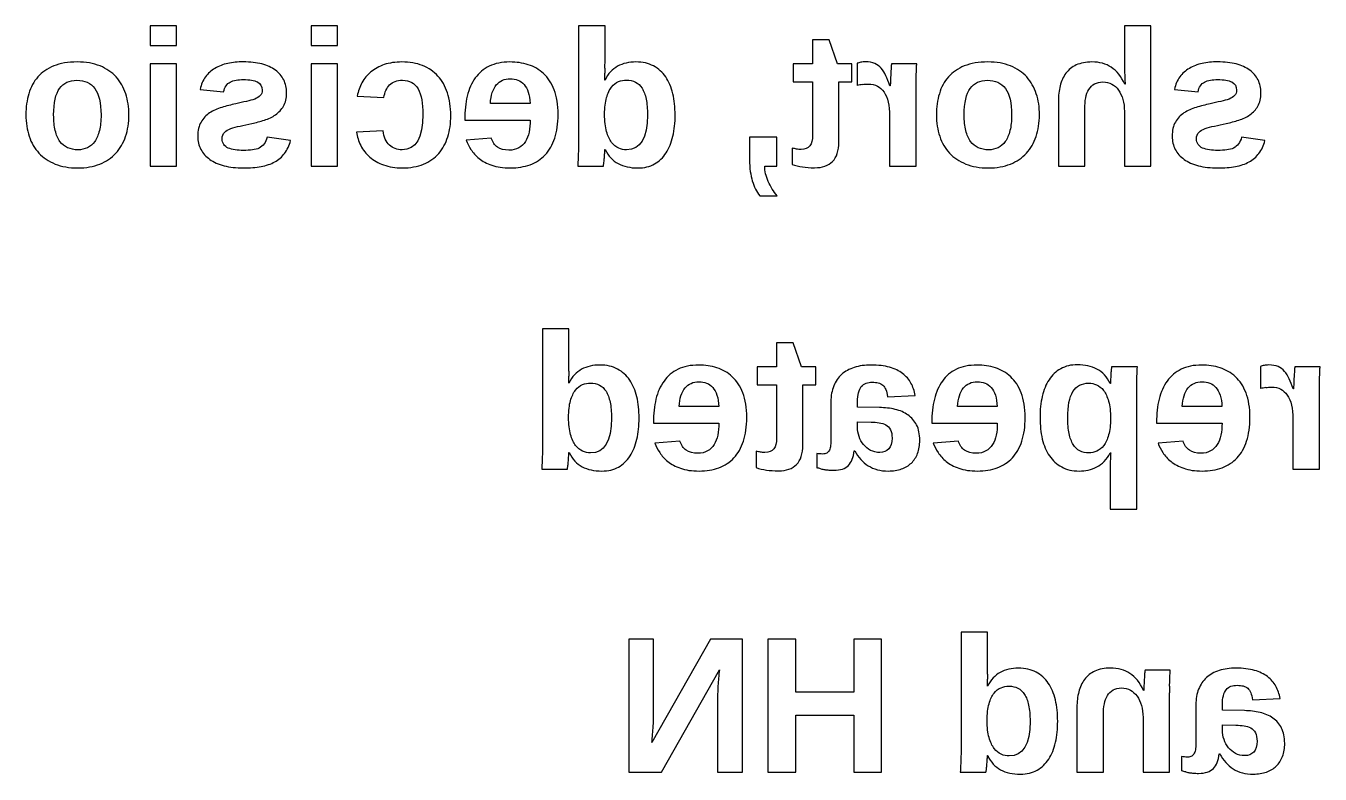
# Model space of a CAD drawing. Header units: millimetres. Extents: x 0 to 290, y 0 to 205.
# Drawn here: x 56.5 to 114.9, y 106.3 to 140 of the extents above; entities that cross this region are included whole.
import ezdxf

# ---------------------------------------------------------------- set-up
doc = ezdxf.new("R2010")
doc.units = ezdxf.units.MM
doc.layers.get('0').update_dxf_attribs({"linetype": 'CONTINUOUS', "true_color": 0x000000})

msp = doc.modelspace()

# ---------------------------------------------------------------- linework, layer by layer
for p, q in [((63.275, 140), (62.079, 140)), ((62.079, 140), (62.079, 139.118)), ((63.275, 139.118), (63.275, 140)), ((70.536, 140), (69.339, 140)), ((69.339, 140), (69.339, 139.118)), ((70.536, 139.118), (70.536, 140)), ((82.601, 140), (81.404, 140)), ((81.404, 140), (81.404, 134.685)), ((82.601, 138.318), (82.601, 140)), ((107.228, 140), (106.032, 140)), ((106.032, 140), (106.032, 138.275)), ((107.228, 133.68), (107.228, 140)), ((62.079, 139.118), (63.275, 139.118)), ((69.339, 139.118), (70.536, 139.118)), ((92.716, 139.369), (91.967, 139.369)), ((91.967, 139.369), (91.967, 138.288)), ((93.091, 138.288), (92.716, 139.369)), ((63.275, 138.288), (62.079, 138.288)), ((62.079, 138.288), (62.079, 133.68)), ((63.275, 133.68), (63.275, 138.288)), ((70.536, 138.288), (69.339, 138.288)), ((69.339, 138.288), (69.339, 133.68)), ((70.536, 133.68), (70.536, 138.288)), ((91.967, 138.288), (91.094, 138.288)), ((91.094, 138.288), (91.094, 137.479)), ((93.734, 138.288), (93.091, 138.288)), ((93.734, 137.479), (93.734, 138.288)), ((93.98, 138.314), (93.98, 137.312)), ((96.666, 138.288), (95.526, 138.288)), ((82.601, 137.56), (82.593, 137.56)), ((91.094, 137.479), (91.967, 137.479)), ((91.967, 137.479), (91.967, 135.085)), ((93.151, 134.761), (93.151, 137.479)), ((93.151, 137.479), (93.734, 137.479)), ((95.471, 137.304), (95.453, 137.304)), ((96.633, 133.68), (96.633, 137.206)), ((106.066, 137.368), (106.049, 137.368)), ((64.338, 137.133), (65.399, 137.023)), ((71.424, 136.836), (72.629, 136.776)), ((108.291, 137.133), (109.352, 137.023)), ((79.219, 136.504), (77.431, 136.504)), ((103.051, 136.602), (103.051, 133.68)), ((104.243, 133.68), (104.243, 136.261)), ((106.032, 136.146), (106.032, 133.68)), ((76.272, 135.788), (76.272, 135.754)), ((76.272, 135.754), (79.227, 135.754)), ((95.436, 135.942), (95.436, 133.68)), ((68.418, 134.83), (67.366, 134.987)), ((72.591, 135.268), (71.39, 135.213)), ((77.469, 134.945), (76.34, 134.847)), ((90.354, 134.979), (89.123, 134.979)), ((89.123, 134.979), (89.123, 133.961)), ((90.354, 133.68), (90.354, 134.979)), ((112.371, 134.83), (111.319, 134.987)), ((82.593, 134.429), (82.609, 134.429)), ((91.042, 134.49), (91.042, 133.749)), ((62.079, 133.68), (63.275, 133.68)), ((69.339, 133.68), (70.536, 133.68)), ((81.37, 133.68), (82.528, 133.68)), ((89.805, 133.68), (90.354, 133.68)), ((95.436, 133.68), (96.633, 133.68)), ((103.051, 133.68), (104.243, 133.68)), ((106.032, 133.68), (107.228, 133.68)), ((89.583, 132.33), (90.371, 132.33)), ((80.976, 126.333), (79.779, 126.333)), ((79.779, 126.333), (79.779, 121.018)), ((80.976, 124.651), (80.976, 126.333)), ((91.091, 125.703), (90.342, 125.703)), ((90.342, 125.703), (90.342, 124.622)), ((91.467, 124.622), (91.091, 125.703)), ((90.342, 124.622), (89.469, 124.622)), ((89.469, 124.622), (89.469, 123.812)), ((92.109, 124.622), (91.467, 124.622)), ((92.109, 123.812), (92.109, 124.622)), ((106.618, 124.622), (105.456, 124.622)), ((112.173, 124.647), (112.173, 123.646)), ((114.859, 124.622), (113.719, 124.622)), ((80.976, 123.893), (80.968, 123.893)), ((89.469, 123.812), (90.342, 123.812)), ((90.342, 123.812), (90.342, 121.419)), ((91.526, 121.095), (91.526, 123.812)), ((91.526, 123.812), (92.109, 123.812)), ((105.405, 123.871), (105.388, 123.871)), ((95.344, 123.28), (96.592, 123.339)), ((106.585, 118.204), (106.585, 123.561)), ((113.664, 123.637), (113.646, 123.637)), ((114.826, 120.013), (114.826, 123.539)), ((87.732, 122.837), (85.944, 122.837)), ((92.793, 123.054), (92.793, 121.376)), ((93.99, 122.808), (93.99, 123.042)), ((94.982, 122.79), (93.99, 122.808)), ((100.29, 122.837), (98.502, 122.837)), ((110.428, 122.837), (108.64, 122.837)), ((84.785, 122.122), (84.785, 122.087)), ((84.785, 122.087), (87.74, 122.087)), ((93.99, 122.147), (94.603, 122.138)), ((93.99, 121.912), (93.99, 122.147)), ((97.343, 122.122), (97.343, 122.087)), ((97.343, 122.087), (100.298, 122.087)), ((107.481, 122.122), (107.481, 122.087)), ((107.481, 122.087), (110.436, 122.087)), ((113.629, 122.275), (113.629, 120.013)), ((85.982, 121.279), (84.853, 121.181)), ((98.54, 121.279), (97.411, 121.181)), ((108.678, 121.279), (107.549, 121.181)), ((80.968, 120.763), (80.984, 120.763)), ((89.417, 120.823), (89.417, 120.082)), ((92.15, 120.721), (92.15, 120.073)), ((93.841, 120.835), (93.866, 120.835)), ((105.388, 120.746), (105.413, 120.746)), ((79.746, 120.013), (80.903, 120.013)), ((105.388, 119.971), (105.388, 118.204)), ((113.629, 120.013), (114.826, 120.013)), ((105.388, 118.204), (106.585, 118.204)), ((84.788, 112.347), (83.672, 112.347)), ((83.672, 112.347), (83.672, 106.347)), ((87.364, 112.347), (84.711, 107.689)), ((84.788, 108.86), (84.788, 112.347)), ((88.799, 112.347), (87.364, 112.347)), ((88.799, 106.347), (88.799, 112.347)), ((91.207, 112.347), (89.951, 112.347)), ((89.951, 112.347), (89.951, 106.347)), ((91.207, 109.959), (91.207, 112.347)), ((95.078, 112.347), (93.822, 112.347)), ((93.822, 112.347), (93.822, 109.959)), ((95.078, 106.347), (95.078, 112.347)), ((99.858, 112.667), (98.661, 112.667)), ((98.661, 112.667), (98.661, 107.351)), ((99.858, 110.985), (99.858, 112.667)), ((85.146, 106.347), (87.76, 110.967)), ((108.102, 110.955), (106.962, 110.955)), ((87.683, 109.886), (87.683, 106.347)), ((93.822, 109.959), (91.207, 109.959)), ((99.858, 110.226), (99.85, 110.226)), ((106.906, 110.039), (106.889, 110.039)), ((108.068, 106.347), (108.068, 109.924)), ((103.891, 109.273), (103.891, 106.347)), ((109.255, 109.387), (109.255, 107.709)), ((110.452, 109.141), (110.452, 109.375)), ((111.806, 109.613), (113.054, 109.672)), ((91.207, 106.347), (91.207, 108.919)), ((91.207, 108.919), (93.822, 108.919)), ((93.822, 108.919), (93.822, 106.347)), ((105.083, 106.347), (105.083, 108.931)), ((106.872, 108.817), (106.872, 106.347)), ((111.444, 109.124), (110.452, 109.141)), ((110.452, 108.481), (111.065, 108.472)), ((110.452, 108.246), (110.452, 108.481)), ((99.85, 107.096), (99.866, 107.096)), ((108.612, 107.054), (108.612, 106.406)), ((110.303, 107.169), (110.328, 107.169)), ((83.672, 106.347), (85.146, 106.347)), ((87.683, 106.347), (88.799, 106.347)), ((89.951, 106.347), (91.207, 106.347)), ((93.822, 106.347), (95.078, 106.347)), ((98.627, 106.347), (99.785, 106.347)), ((103.891, 106.347), (105.083, 106.347)), ((106.872, 106.347), (108.068, 106.347))]:
    msp.add_line(p, q)
for centre, radius, start, end in [((95.086, 137.871), 12.489, 178.96321, 179.98067), ((70.139, 138.322), 12.462, 358.96206, 359.97938), ((113.562, 136.783), 18.101, 176.66383, 177.60149), ((136.176, 135.479), 40.753, 176.29636, 176.68359), ((114.299, 138.276), 8.267, 180.00912, 181.91123), ((94.939, 132.974), 4.443, 99.41928, 102.47318), ((76.75, 134.561), 5.845, 354.49102, 356.71157), ((93.461, 124.204), 12.489, 178.96321, 179.98067), ((68.514, 124.656), 12.462, 358.96206, 359.97938), ((154.369, 121.812), 40.753, 176.29636, 176.68359), ((131.755, 123.116), 18.101, 176.66383, 177.60149), ((113.132, 119.307), 4.443, 99.41928, 102.47318), ((75.126, 120.894), 5.845, 354.49102, 356.71157), ((84.715, 89.1), 31.853, 76.14789, 76.50168), ((92.786, 121.826), 1.854, 256.10812, 261.47061), ((110.162, 108.519), 22.535, 173.76381, 174.72226), ((87.396, 110.989), 12.462, 358.96206, 359.97938), ((112.343, 110.537), 12.489, 178.96321, 179.98067), ((121.534, 109.611), 14.636, 176.35659, 177.42638), ((131.69, 109.92), 23.622, 179.2462, 179.98987), ((94.008, 107.227), 5.845, 354.49102, 356.71157), ((101.177, 75.433), 31.853, 76.14789, 76.50168), ((109.248, 108.16), 1.854, 256.10812, 261.47061)]:
    msp.add_arc(centre, radius, start, end)
for points in [[(58.794, 138.373), (58.38, 138.373), (58.027, 138.313), (57.734, 138.194)], [(59.821, 138.194), (59.528, 138.313), (59.186, 138.373), (58.794, 138.373)], [(66.284, 138.377), (66.035, 138.377), (65.802, 138.354), (65.586, 138.307)], [(67.121, 138.282), (66.879, 138.345), (66.6, 138.377), (66.284, 138.377)], [(73.438, 138.373), (73.14, 138.373), (72.875, 138.333), (72.644, 138.254)], [(74.373, 138.211), (74.099, 138.319), (73.787, 138.373), (73.438, 138.373)], [(78.312, 138.373), (77.949, 138.373), (77.639, 138.31), (77.382, 138.183)], [(79.138, 138.249), (78.878, 138.332), (78.602, 138.373), (78.312, 138.373)], [(83.994, 138.373), (83.843, 138.373), (83.698, 138.357), (83.559, 138.326)], [(84.788, 138.194), (84.565, 138.313), (84.3, 138.373), (83.994, 138.373)], [(94.351, 138.377), (94.279, 138.377), (94.208, 138.371), (94.139, 138.358)], [(94.772, 138.303), (94.658, 138.352), (94.517, 138.377), (94.351, 138.377)], [(99.869, 138.373), (99.455, 138.373), (99.102, 138.313), (98.809, 138.194)], [(100.896, 138.194), (100.603, 138.313), (100.261, 138.373), (99.869, 138.373)], [(104.567, 138.373), (104.289, 138.373), (104.053, 138.328), (103.862, 138.237)], [(105.44, 138.134), (105.196, 138.293), (104.905, 138.373), (104.567, 138.373)], [(110.237, 138.377), (109.988, 138.377), (109.755, 138.354), (109.539, 138.307)], [(111.074, 138.282), (110.832, 138.345), (110.553, 138.377), (110.237, 138.377)], [(57.734, 138.194), (57.442, 138.075), (57.203, 137.91), (57.017, 137.698)], [(60.549, 137.696), (60.356, 137.909), (60.113, 138.075), (59.821, 138.194)], [(65.007, 138.086), (64.836, 137.985), (64.694, 137.856), (64.579, 137.7)], [(65.586, 138.307), (65.37, 138.26), (65.177, 138.187), (65.007, 138.086)], [(67.732, 138.005), (67.567, 138.126), (67.364, 138.218), (67.121, 138.282)], [(68.107, 137.566), (68.022, 137.737), (67.897, 137.884), (67.732, 138.005)], [(72.045, 137.928), (71.878, 137.79), (71.743, 137.627), (71.639, 137.44)], [(72.644, 138.254), (72.412, 138.175), (72.213, 138.066), (72.045, 137.928)], [(75.065, 137.74), (74.878, 137.946), (74.647, 138.103), (74.373, 138.211)], [(77.382, 138.183), (77.125, 138.057), (76.914, 137.88), (76.75, 137.653)], [(79.83, 137.847), (79.63, 138.033), (79.399, 138.167), (79.138, 138.249)], [(80.308, 137.117), (80.19, 137.417), (80.031, 137.661), (79.83, 137.847)], [(82.595, 137.685), (82.596, 137.74), (82.597, 137.804), (82.597, 137.875)], [(82.848, 137.931), (82.751, 137.828), (82.669, 137.705), (82.601, 137.56)], [(83.171, 138.181), (83.052, 138.116), (82.944, 138.033), (82.848, 137.931)], [(83.559, 138.326), (83.42, 138.295), (83.29, 138.246), (83.171, 138.181)], [(85.339, 137.698), (85.195, 137.91), (85.011, 138.075), (84.788, 138.194)], [(94.139, 138.358), (94.069, 138.346), (94.016, 138.331), (93.98, 138.314)], [(95.063, 138.089), (94.983, 138.182), (94.885, 138.253), (94.772, 138.303)], [(95.274, 137.753), (95.214, 137.885), (95.144, 137.997), (95.063, 138.089)], [(95.526, 138.288), (95.52, 138.254), (95.514, 138.195), (95.508, 138.111)], [(96.635, 137.521), (96.636, 137.632), (96.639, 137.738), (96.643, 137.839)], [(96.643, 137.839), (96.648, 137.939), (96.651, 138.03), (96.654, 138.111)], [(96.654, 138.111), (96.657, 138.192), (96.661, 138.251), (96.666, 138.288)], [(98.809, 138.194), (98.517, 138.075), (98.278, 137.91), (98.092, 137.698)], [(101.624, 137.696), (101.431, 137.909), (101.188, 138.075), (100.896, 138.194)], [(103.394, 137.862), (103.273, 137.703), (103.186, 137.516), (103.132, 137.3)], [(103.862, 138.237), (103.671, 138.146), (103.515, 138.021), (103.394, 137.862)], [(106.049, 137.368), (105.887, 137.72), (105.684, 137.975), (105.44, 138.134)], [(106.036, 138.001), (106.039, 137.908), (106.043, 137.821), (106.047, 137.74)], [(108.96, 138.086), (108.789, 137.985), (108.647, 137.856), (108.532, 137.7)], [(109.539, 138.307), (109.323, 138.26), (109.13, 138.187), (108.96, 138.086)], [(111.685, 138.005), (111.52, 138.126), (111.317, 138.218), (111.074, 138.282)], [(112.06, 137.566), (111.975, 137.737), (111.85, 137.884), (111.685, 138.005)], [(57.017, 137.698), (56.831, 137.486), (56.694, 137.235), (56.608, 136.944)], [(57.998, 137.181), (58.177, 137.428), (58.437, 137.551), (58.778, 137.551)], [(58.778, 137.551), (59.129, 137.551), (59.399, 137.426), (59.586, 137.176)], [(60.981, 136.94), (60.886, 137.231), (60.742, 137.483), (60.549, 137.696)], [(64.579, 137.7), (64.464, 137.544), (64.384, 137.355), (64.338, 137.133)], [(65.399, 137.023), (65.419, 137.134), (65.454, 137.226), (65.505, 137.298)], [(65.505, 137.298), (65.556, 137.37), (65.62, 137.428), (65.695, 137.47)], [(65.695, 137.47), (65.77, 137.513), (65.857, 137.542), (65.957, 137.557)], [(65.957, 137.557), (66.056, 137.573), (66.165, 137.581), (66.284, 137.581)], [(66.284, 137.581), (66.568, 137.581), (66.781, 137.545), (66.923, 137.472)], [(66.923, 137.472), (67.065, 137.4), (67.136, 137.278), (67.136, 137.108)], [(68.235, 136.98), (68.235, 137.199), (68.192, 137.394), (68.107, 137.566)], [(71.639, 137.44), (71.535, 137.253), (71.463, 137.051), (71.424, 136.836)], [(72.629, 136.776), (72.663, 137.011), (72.748, 137.2), (72.884, 137.34)], [(72.884, 137.34), (73.02, 137.481), (73.213, 137.551), (73.463, 137.551)], [(73.463, 137.551), (73.784, 137.551), (74.019, 137.419), (74.166, 137.155)], [(75.495, 136.983), (75.396, 137.282), (75.252, 137.535), (75.065, 137.74)], [(76.75, 137.653), (76.585, 137.426), (76.464, 137.154), (76.387, 136.838)], [(77.431, 136.504), (77.453, 136.876), (77.543, 137.155), (77.699, 137.34)], [(77.699, 137.34), (77.855, 137.526), (78.065, 137.619), (78.329, 137.619)], [(78.329, 137.619), (78.451, 137.619), (78.565, 137.598), (78.672, 137.557)], [(78.672, 137.557), (78.779, 137.517), (78.871, 137.451), (78.949, 137.362)], [(78.949, 137.362), (79.027, 137.272), (79.09, 137.156), (79.138, 137.014)], [(82.593, 137.56), (82.593, 137.588), (82.593, 137.63), (82.595, 137.685)], [(82.669, 136.765), (82.726, 136.966), (82.8, 137.125), (82.893, 137.243)], [(82.893, 137.243), (82.985, 137.361), (83.09, 137.443), (83.208, 137.49)], [(83.208, 137.49), (83.326, 137.536), (83.446, 137.56), (83.568, 137.56)], [(83.568, 137.56), (83.721, 137.56), (83.857, 137.53), (83.974, 137.47)], [(83.974, 137.47), (84.092, 137.41), (84.192, 137.317), (84.272, 137.189)], [(85.661, 136.942), (85.591, 137.235), (85.484, 137.486), (85.339, 137.698)], [(94.212, 137.357), (94.29, 137.37), (94.383, 137.377), (94.491, 137.377)], [(94.491, 137.377), (94.789, 137.377), (95.021, 137.256), (95.187, 137.015)], [(95.453, 137.304), (95.393, 137.472), (95.334, 137.621), (95.274, 137.753)], [(95.477, 137.541), (95.473, 137.443), (95.471, 137.364), (95.471, 137.304)], [(96.633, 137.206), (96.633, 137.305), (96.633, 137.41), (96.635, 137.521)], [(98.092, 137.698), (97.906, 137.486), (97.77, 137.235), (97.683, 136.944)], [(99.074, 137.181), (99.252, 137.428), (99.512, 137.551), (99.853, 137.551)], [(99.853, 137.551), (100.204, 137.551), (100.474, 137.426), (100.661, 137.176)], [(102.056, 136.94), (101.961, 137.231), (101.817, 137.483), (101.624, 137.696)], [(103.132, 137.3), (103.078, 137.084), (103.051, 136.851), (103.051, 136.602)], [(104.426, 137.136), (104.492, 137.243), (104.577, 137.326), (104.682, 137.385)], [(104.682, 137.385), (104.787, 137.445), (104.914, 137.475), (105.065, 137.475)], [(105.065, 137.475), (105.21, 137.475), (105.342, 137.443), (105.459, 137.379)], [(105.459, 137.379), (105.577, 137.315), (105.679, 137.224), (105.764, 137.106)], [(106.047, 137.74), (106.051, 137.659), (106.055, 137.586), (106.057, 137.521)], [(106.057, 137.521), (106.06, 137.456), (106.063, 137.405), (106.066, 137.368)], [(108.532, 137.7), (108.417, 137.544), (108.337, 137.355), (108.291, 137.133)], [(109.352, 137.023), (109.372, 137.134), (109.407, 137.226), (109.458, 137.298)], [(109.458, 137.298), (109.509, 137.37), (109.573, 137.428), (109.648, 137.47)], [(109.648, 137.47), (109.723, 137.513), (109.81, 137.542), (109.91, 137.557)], [(109.91, 137.557), (110.009, 137.573), (110.118, 137.581), (110.237, 137.581)], [(110.237, 137.581), (110.521, 137.581), (110.734, 137.545), (110.876, 137.472)], [(110.876, 137.472), (111.018, 137.4), (111.089, 137.278), (111.089, 137.108)], [(112.188, 136.98), (112.188, 137.199), (112.145, 137.394), (112.06, 137.566)], [(56.608, 136.944), (56.521, 136.653), (56.477, 136.335), (56.477, 135.989)], [(57.73, 135.989), (57.73, 136.537), (57.82, 136.934), (57.998, 137.181)], [(59.586, 137.176), (59.773, 136.926), (59.867, 136.53), (59.867, 135.989)], [(61.124, 135.989), (61.124, 136.332), (61.076, 136.649), (60.981, 136.94)], [(66.802, 136.702), (66.695, 136.66), (66.569, 136.625), (66.423, 136.595)], [(67.049, 136.857), (66.991, 136.795), (66.908, 136.743), (66.802, 136.702)], [(67.136, 137.108), (67.136, 137.003), (67.107, 136.919), (67.049, 136.857)], [(68.099, 136.382), (68.19, 136.54), (68.235, 136.739), (68.235, 136.98)], [(74.166, 137.155), (74.314, 136.891), (74.387, 136.508), (74.387, 136.005)], [(75.644, 135.958), (75.644, 136.342), (75.595, 136.683), (75.495, 136.983)], [(76.387, 136.838), (76.31, 136.521), (76.272, 136.171), (76.272, 135.788)], [(79.138, 137.014), (79.187, 136.872), (79.214, 136.702), (79.219, 136.504)], [(80.484, 136.005), (80.484, 136.445), (80.425, 136.816), (80.308, 137.117)], [(82.584, 136.009), (82.584, 136.313), (82.612, 136.565), (82.669, 136.765)], [(84.272, 137.189), (84.353, 137.061), (84.414, 136.898), (84.455, 136.7)], [(84.455, 136.7), (84.497, 136.501), (84.517, 136.261), (84.517, 135.98)], [(85.765, 135.98), (85.765, 136.329), (85.73, 136.65), (85.661, 136.942)], [(95.187, 137.015), (95.353, 136.774), (95.436, 136.416), (95.436, 135.942)], [(97.683, 136.944), (97.596, 136.653), (97.552, 136.335), (97.552, 135.989)], [(98.805, 135.989), (98.805, 136.537), (98.895, 136.934), (99.074, 137.181)], [(100.661, 137.176), (100.849, 136.926), (100.942, 136.53), (100.942, 135.989)], [(102.199, 135.989), (102.199, 136.332), (102.152, 136.649), (102.056, 136.94)], [(104.243, 136.261), (104.243, 136.44), (104.257, 136.604), (104.286, 136.753)], [(104.286, 136.753), (104.314, 136.902), (104.361, 137.029), (104.426, 137.136)], [(105.764, 137.106), (105.849, 136.988), (105.915, 136.847), (105.962, 136.684)], [(105.962, 136.684), (106.008, 136.521), (106.032, 136.342), (106.032, 136.146)], [(110.755, 136.702), (110.648, 136.66), (110.522, 136.625), (110.376, 136.595)], [(111.002, 136.857), (110.944, 136.795), (110.861, 136.743), (110.755, 136.702)], [(111.089, 137.108), (111.089, 137.003), (111.06, 136.919), (111.002, 136.857)], [(112.052, 136.382), (112.143, 136.54), (112.188, 136.739), (112.188, 136.98)], [(64.766, 136.076), (64.606, 135.969), (64.476, 135.832), (64.379, 135.665)], [(65.315, 136.327), (65.11, 136.266), (64.926, 136.182), (64.766, 136.076)], [(65.944, 136.486), (65.731, 136.441), (65.521, 136.387), (65.315, 136.327)], [(66.423, 136.595), (66.276, 136.566), (66.117, 136.529), (65.944, 136.486)], [(67.741, 135.993), (67.888, 136.095), (68.008, 136.225), (68.099, 136.382)], [(108.719, 136.076), (108.559, 135.969), (108.429, 135.832), (108.332, 135.665)], [(109.268, 136.327), (109.063, 136.266), (108.879, 136.182), (108.719, 136.076)], [(109.897, 136.486), (109.684, 136.441), (109.474, 136.387), (109.268, 136.327)], [(110.376, 136.595), (110.229, 136.566), (110.07, 136.529), (109.897, 136.486)], [(111.694, 135.993), (111.841, 136.095), (111.961, 136.225), (112.052, 136.382)], [(56.477, 135.989), (56.477, 135.637), (56.526, 135.314), (56.624, 135.021)], [(57.802, 135.277), (57.754, 135.476), (57.73, 135.713), (57.73, 135.989)], [(59.867, 135.989), (59.867, 135.713), (59.842, 135.476), (59.793, 135.277)], [(60.975, 135.015), (61.074, 135.309), (61.124, 135.634), (61.124, 135.989)], [(64.379, 135.665), (64.281, 135.497), (64.232, 135.284), (64.232, 135.026)], [(65.72, 135.369), (65.841, 135.413), (65.982, 135.451), (66.146, 135.484)], [(66.146, 135.484), (66.309, 135.517), (66.483, 135.554), (66.667, 135.596)], [(66.667, 135.596), (66.861, 135.639), (67.051, 135.691), (67.239, 135.75)], [(67.239, 135.75), (67.426, 135.81), (67.593, 135.891), (67.741, 135.993)], [(74.387, 136.005), (74.387, 134.944), (74.074, 134.413), (73.446, 134.413)], [(75.508, 134.994), (75.599, 135.285), (75.644, 135.607), (75.644, 135.958)], [(79.227, 135.754), (79.227, 135.561), (79.21, 135.381), (79.176, 135.215)], [(80.335, 134.943), (80.435, 135.245), (80.484, 135.599), (80.484, 136.005)], [(82.671, 135.241), (82.613, 135.446), (82.584, 135.703), (82.584, 136.009)], [(84.517, 135.98), (84.517, 134.935), (84.203, 134.413), (83.576, 134.413)], [(85.665, 135.028), (85.732, 135.319), (85.765, 135.636), (85.765, 135.98)], [(97.552, 135.989), (97.552, 135.637), (97.601, 135.314), (97.7, 135.021)], [(98.877, 135.277), (98.829, 135.476), (98.805, 135.713), (98.805, 135.989)], [(100.942, 135.989), (100.942, 135.713), (100.918, 135.476), (100.868, 135.277)], [(102.05, 135.015), (102.15, 135.309), (102.199, 135.634), (102.199, 135.989)], [(108.332, 135.665), (108.234, 135.497), (108.185, 135.284), (108.185, 135.026)], [(109.673, 135.369), (109.794, 135.413), (109.935, 135.451), (110.099, 135.484)], [(110.099, 135.484), (110.262, 135.517), (110.436, 135.554), (110.62, 135.596)], [(110.62, 135.596), (110.814, 135.639), (111.004, 135.691), (111.192, 135.75)], [(111.192, 135.75), (111.379, 135.81), (111.546, 135.891), (111.694, 135.993)], [(56.624, 135.021), (56.723, 134.729), (56.87, 134.477), (57.065, 134.266)], [(58.015, 134.787), (57.921, 134.915), (57.85, 135.078), (57.802, 135.277)], [(59.793, 135.277), (59.744, 135.078), (59.673, 134.915), (59.583, 134.787)], [(60.534, 134.259), (60.728, 134.469), (60.875, 134.721), (60.975, 135.015)], [(64.232, 135.026), (64.232, 134.805), (64.278, 134.606), (64.37, 134.43)], [(65.331, 134.915), (65.331, 135.034), (65.365, 135.128), (65.435, 135.198)], [(65.403, 134.653), (65.355, 134.723), (65.331, 134.81), (65.331, 134.915)], [(65.435, 135.198), (65.504, 135.268), (65.599, 135.325), (65.72, 135.369)], [(67.366, 134.987), (67.332, 134.86), (67.285, 134.756), (67.226, 134.677)], [(71.39, 135.213), (71.418, 135.001), (71.482, 134.797), (71.583, 134.602)], [(72.876, 134.628), (72.723, 134.771), (72.627, 134.985), (72.591, 135.268)], [(75.099, 134.246), (75.281, 134.453), (75.417, 134.703), (75.508, 134.994)], [(77.754, 134.53), (77.621, 134.619), (77.526, 134.758), (77.469, 134.945)], [(79.176, 135.215), (79.142, 135.049), (79.087, 134.905), (79.01, 134.785)], [(79.905, 134.189), (80.092, 134.389), (80.236, 134.641), (80.335, 134.943)], [(82.899, 134.749), (82.805, 134.871), (82.729, 135.035), (82.671, 135.241)], [(85.358, 134.272), (85.496, 134.485), (85.598, 134.737), (85.665, 135.028)], [(91.967, 135.085), (91.967, 134.861), (91.925, 134.696), (91.84, 134.589)], [(97.7, 135.021), (97.798, 134.729), (97.945, 134.477), (98.141, 134.266)], [(99.09, 134.787), (98.996, 134.915), (98.925, 135.078), (98.877, 135.277)], [(100.868, 135.277), (100.819, 135.078), (100.749, 134.915), (100.658, 134.787)], [(101.609, 134.259), (101.804, 134.469), (101.951, 134.721), (102.05, 135.015)], [(108.185, 135.026), (108.185, 134.805), (108.231, 134.606), (108.323, 134.43)], [(109.284, 134.915), (109.284, 135.034), (109.318, 135.128), (109.388, 135.198)], [(109.356, 134.653), (109.308, 134.723), (109.284, 134.81), (109.284, 134.915)], [(109.388, 135.198), (109.457, 135.268), (109.552, 135.325), (109.673, 135.369)], [(111.319, 134.987), (111.285, 134.86), (111.238, 134.756), (111.179, 134.677)], [(58.362, 134.504), (58.224, 134.565), (58.108, 134.66), (58.015, 134.787)], [(58.833, 134.413), (58.656, 134.413), (58.499, 134.443), (58.362, 134.504)], [(59.254, 134.504), (59.127, 134.443), (58.986, 134.413), (58.833, 134.413)], [(59.583, 134.787), (59.492, 134.66), (59.382, 134.565), (59.254, 134.504)], [(64.37, 134.43), (64.463, 134.254), (64.597, 134.104), (64.773, 133.981)], [(65.606, 134.492), (65.519, 134.53), (65.452, 134.584), (65.403, 134.653)], [(65.912, 134.411), (65.794, 134.427), (65.692, 134.453), (65.606, 134.492)], [(66.293, 134.387), (66.157, 134.387), (66.03, 134.395), (65.912, 134.411)], [(66.695, 134.408), (66.577, 134.394), (66.443, 134.387), (66.293, 134.387)], [(67.004, 134.493), (66.916, 134.451), (66.813, 134.422), (66.695, 134.408)], [(67.226, 134.677), (67.166, 134.597), (67.092, 134.536), (67.004, 134.493)], [(68.149, 134.251), (68.268, 134.407), (68.358, 134.6), (68.418, 134.83)], [(71.583, 134.602), (71.684, 134.408), (71.82, 134.236), (71.992, 134.087)], [(73.446, 134.413), (73.219, 134.413), (73.029, 134.485), (72.876, 134.628)], [(76.34, 134.847), (76.391, 134.716), (76.463, 134.577), (76.555, 134.43)], [(76.555, 134.43), (76.648, 134.282), (76.771, 134.147), (76.924, 134.023)], [(78.27, 134.396), (78.059, 134.396), (77.887, 134.44), (77.754, 134.53)], [(78.712, 134.5), (78.59, 134.43), (78.443, 134.396), (78.27, 134.396)], [(79.01, 134.785), (78.934, 134.664), (78.834, 134.569), (78.712, 134.5)], [(81.404, 134.685), (81.404, 134.461), (81.4, 134.261), (81.391, 134.087)], [(82.586, 134.225), (82.591, 134.302), (82.593, 134.37), (82.593, 134.429)], [(82.609, 134.429), (82.748, 134.131), (82.942, 133.918), (83.191, 133.789)], [(83.218, 134.49), (83.099, 134.541), (82.993, 134.627), (82.899, 134.749)], [(83.576, 134.413), (83.457, 134.413), (83.337, 134.438), (83.218, 134.49)], [(91.243, 134.447), (91.184, 134.458), (91.117, 134.472), (91.042, 134.49)], [(91.443, 134.429), (91.369, 134.429), (91.303, 134.435), (91.243, 134.447)], [(91.84, 134.589), (91.754, 134.483), (91.622, 134.429), (91.443, 134.429)], [(92.866, 133.891), (93.056, 134.083), (93.151, 134.373), (93.151, 134.761)], [(99.437, 134.504), (99.299, 134.565), (99.184, 134.66), (99.09, 134.787)], [(99.908, 134.413), (99.732, 134.413), (99.575, 134.443), (99.437, 134.504)], [(100.33, 134.504), (100.202, 134.443), (100.061, 134.413), (99.908, 134.413)], [(100.658, 134.787), (100.567, 134.66), (100.457, 134.565), (100.33, 134.504)], [(108.323, 134.43), (108.416, 134.254), (108.55, 134.104), (108.726, 133.981)], [(109.559, 134.492), (109.472, 134.53), (109.405, 134.584), (109.356, 134.653)], [(109.865, 134.411), (109.747, 134.427), (109.645, 134.453), (109.559, 134.492)], [(110.246, 134.387), (110.11, 134.387), (109.983, 134.395), (109.865, 134.411)], [(110.648, 134.408), (110.53, 134.394), (110.396, 134.387), (110.246, 134.387)], [(110.957, 134.493), (110.869, 134.451), (110.766, 134.422), (110.648, 134.408)], [(111.179, 134.677), (111.119, 134.597), (111.045, 134.536), (110.957, 134.493)], [(112.102, 134.251), (112.221, 134.407), (112.311, 134.6), (112.371, 134.83)], [(57.065, 134.266), (57.261, 134.055), (57.505, 133.89), (57.798, 133.772)], [(57.798, 133.772), (58.09, 133.654), (58.431, 133.595), (58.82, 133.595)], [(58.82, 133.595), (59.194, 133.595), (59.525, 133.653), (59.812, 133.77)], [(59.812, 133.77), (60.099, 133.886), (60.339, 134.049), (60.534, 134.259)], [(64.773, 133.981), (64.948, 133.857), (65.164, 133.762), (65.42, 133.695)], [(65.42, 133.695), (65.675, 133.629), (65.966, 133.595), (66.293, 133.595)], [(67.085, 133.659), (67.321, 133.702), (67.528, 133.772), (67.705, 133.87)], [(67.705, 133.87), (67.882, 133.967), (68.03, 134.095), (68.149, 134.251)], [(71.992, 134.087), (72.164, 133.938), (72.372, 133.818), (72.616, 133.729)], [(72.616, 133.729), (72.86, 133.64), (73.14, 133.595), (73.455, 133.595)], [(73.455, 133.595), (73.821, 133.595), (74.141, 133.652), (74.415, 133.765)], [(74.415, 133.765), (74.69, 133.879), (74.918, 134.039), (75.099, 134.246)], [(76.924, 134.023), (77.077, 133.899), (77.268, 133.797), (77.497, 133.716)], [(77.497, 133.716), (77.725, 133.636), (78.003, 133.595), (78.329, 133.595)], [(78.329, 133.595), (78.662, 133.595), (78.96, 133.644), (79.226, 133.742)], [(79.226, 133.742), (79.491, 133.84), (79.718, 133.989), (79.905, 134.189)], [(81.391, 134.087), (81.383, 133.912), (81.376, 133.777), (81.37, 133.68)], [(82.528, 133.68), (82.534, 133.703), (82.54, 133.743), (82.547, 133.801)], [(82.547, 133.801), (82.554, 133.859), (82.562, 133.926), (82.569, 133.999)], [(83.191, 133.789), (83.439, 133.66), (83.737, 133.595), (84.083, 133.595)], [(84.083, 133.595), (84.372, 133.595), (84.623, 133.655), (84.834, 133.774)], [(84.834, 133.774), (85.046, 133.893), (85.221, 134.059), (85.358, 134.272)], [(89.123, 133.961), (89.123, 133.771), (89.134, 133.598), (89.155, 133.441)], [(91.042, 133.749), (91.19, 133.7), (91.346, 133.664), (91.511, 133.64)], [(92.052, 133.603), (92.404, 133.603), (92.676, 133.699), (92.866, 133.891)], [(98.141, 134.266), (98.336, 134.055), (98.58, 133.89), (98.873, 133.772)], [(98.873, 133.772), (99.165, 133.654), (99.506, 133.595), (99.895, 133.595)], [(99.895, 133.595), (100.269, 133.595), (100.6, 133.653), (100.887, 133.77)], [(100.887, 133.77), (101.174, 133.886), (101.415, 134.049), (101.609, 134.259)], [(108.726, 133.981), (108.901, 133.857), (109.117, 133.762), (109.373, 133.695)], [(109.373, 133.695), (109.628, 133.629), (109.919, 133.595), (110.246, 133.595)], [(111.038, 133.659), (111.274, 133.702), (111.48, 133.772), (111.658, 133.87)], [(111.658, 133.87), (111.835, 133.967), (111.983, 134.095), (112.102, 134.251)], [(66.293, 133.595), (66.586, 133.595), (66.85, 133.617), (67.085, 133.659)], [(89.155, 133.441), (89.176, 133.285), (89.206, 133.141), (89.246, 133.009)], [(89.847, 133.335), (89.819, 133.451), (89.805, 133.566), (89.805, 133.68)], [(89.966, 132.986), (89.915, 133.103), (89.875, 133.219), (89.847, 133.335)], [(91.511, 133.64), (91.676, 133.616), (91.856, 133.603), (92.052, 133.603)], [(110.246, 133.595), (110.539, 133.595), (110.803, 133.617), (111.038, 133.659)], [(89.246, 133.009), (89.286, 132.877), (89.335, 132.756), (89.391, 132.645)], [(89.391, 132.645), (89.448, 132.535), (89.512, 132.43), (89.583, 132.33)], [(90.145, 132.645), (90.077, 132.756), (90.017, 132.87), (89.966, 132.986)], [(90.371, 132.33), (90.289, 132.43), (90.213, 132.535), (90.145, 132.645)], [(81.546, 124.515), (81.427, 124.45), (81.319, 124.366), (81.223, 124.264)], [(81.934, 124.659), (81.795, 124.628), (81.665, 124.58), (81.546, 124.515)], [(82.369, 124.706), (82.218, 124.706), (82.073, 124.691), (81.934, 124.659)], [(83.163, 124.528), (82.94, 124.647), (82.676, 124.706), (82.369, 124.706)], [(83.714, 124.031), (83.57, 124.243), (83.386, 124.408), (83.163, 124.528)], [(85.895, 124.517), (85.638, 124.39), (85.427, 124.214), (85.263, 123.986)], [(86.825, 124.706), (86.462, 124.706), (86.152, 124.643), (85.895, 124.517)], [(87.652, 124.583), (87.391, 124.665), (87.115, 124.706), (86.825, 124.706)], [(88.343, 124.18), (88.143, 124.366), (87.912, 124.5), (87.652, 124.583)], [(93.845, 124.6), (93.621, 124.529), (93.43, 124.423), (93.274, 124.283)], [(94.611, 124.706), (94.324, 124.706), (94.069, 124.671), (93.845, 124.6)], [(95.435, 124.606), (95.201, 124.673), (94.927, 124.706), (94.611, 124.706)], [(96.027, 124.323), (95.867, 124.445), (95.669, 124.539), (95.435, 124.606)], [(98.453, 124.517), (98.196, 124.39), (97.985, 124.214), (97.821, 123.986)], [(99.383, 124.706), (99.02, 124.706), (98.71, 124.643), (98.453, 124.517)], [(100.21, 124.583), (99.949, 124.665), (99.673, 124.706), (99.383, 124.706)], [(100.901, 124.18), (100.701, 124.366), (100.47, 124.5), (100.21, 124.583)], [(103.156, 124.54), (102.943, 124.421), (102.768, 124.256), (102.631, 124.046)], [(103.914, 124.72), (103.622, 124.72), (103.369, 124.66), (103.156, 124.54)], [(104.792, 124.523), (104.539, 124.654), (104.247, 124.72), (103.914, 124.72)], [(105.388, 123.871), (105.243, 124.175), (105.045, 124.393), (104.792, 124.523)], [(105.437, 124.507), (105.43, 124.45), (105.424, 124.384), (105.42, 124.31)], [(105.456, 124.622), (105.451, 124.602), (105.445, 124.563), (105.437, 124.507)], [(106.595, 124.191), (106.602, 124.376), (106.61, 124.519), (106.618, 124.622)], [(108.591, 124.517), (108.334, 124.39), (108.123, 124.214), (107.959, 123.986)], [(109.521, 124.706), (109.158, 124.706), (108.848, 124.643), (108.591, 124.517)], [(110.347, 124.583), (110.087, 124.665), (109.811, 124.706), (109.521, 124.706)], [(111.039, 124.18), (110.839, 124.366), (110.608, 124.5), (110.347, 124.583)], [(112.332, 124.692), (112.263, 124.679), (112.21, 124.664), (112.173, 124.647)], [(112.544, 124.71), (112.472, 124.71), (112.402, 124.704), (112.332, 124.692)], [(112.965, 124.636), (112.851, 124.686), (112.711, 124.71), (112.544, 124.71)], [(113.257, 124.423), (113.176, 124.515), (113.079, 124.586), (112.965, 124.636)], [(113.467, 124.087), (113.407, 124.218), (113.337, 124.33), (113.257, 124.423)], [(113.719, 124.622), (113.713, 124.587), (113.707, 124.529), (113.702, 124.445)], [(114.836, 124.172), (114.841, 124.273), (114.844, 124.364), (114.847, 124.445)], [(114.847, 124.445), (114.85, 124.526), (114.854, 124.585), (114.859, 124.622)], [(80.968, 123.893), (80.968, 123.922), (80.968, 123.963), (80.97, 124.019)], [(80.97, 124.019), (80.971, 124.074), (80.972, 124.137), (80.972, 124.208)], [(81.223, 124.264), (81.126, 124.162), (81.044, 124.038), (80.976, 123.893)], [(81.268, 123.576), (81.36, 123.694), (81.465, 123.776), (81.583, 123.823)], [(81.583, 123.823), (81.701, 123.87), (81.821, 123.893), (81.943, 123.893)], [(81.943, 123.893), (82.096, 123.893), (82.232, 123.863), (82.35, 123.803)], [(82.35, 123.803), (82.467, 123.744), (82.567, 123.65), (82.647, 123.522)], [(84.036, 123.276), (83.966, 123.568), (83.859, 123.82), (83.714, 124.031)], [(85.263, 123.986), (85.098, 123.759), (84.977, 123.487), (84.9, 123.171)], [(86.212, 123.674), (86.368, 123.859), (86.578, 123.952), (86.842, 123.952)], [(86.842, 123.952), (86.964, 123.952), (87.078, 123.932), (87.185, 123.891)], [(87.185, 123.891), (87.292, 123.85), (87.384, 123.785), (87.462, 123.695)], [(88.821, 123.45), (88.703, 123.751), (88.544, 123.994), (88.343, 124.18)], [(93.274, 124.283), (93.118, 124.142), (92.999, 123.97), (92.917, 123.765)], [(94.164, 123.736), (94.221, 123.806), (94.291, 123.857), (94.375, 123.887)], [(94.375, 123.887), (94.459, 123.917), (94.555, 123.932), (94.662, 123.932)], [(94.662, 123.932), (94.762, 123.932), (94.85, 123.922), (94.928, 123.902)], [(94.928, 123.902), (95.006, 123.881), (95.074, 123.847), (95.131, 123.797)], [(95.131, 123.797), (95.188, 123.747), (95.234, 123.68), (95.269, 123.597)], [(96.404, 123.891), (96.313, 124.057), (96.188, 124.201), (96.027, 124.323)], [(96.592, 123.339), (96.558, 123.541), (96.495, 123.725), (96.404, 123.891)], [(97.821, 123.986), (97.656, 123.759), (97.535, 123.487), (97.458, 123.171)], [(98.77, 123.674), (98.926, 123.859), (99.136, 123.952), (99.4, 123.952)], [(99.4, 123.952), (99.522, 123.952), (99.636, 123.932), (99.743, 123.891)], [(99.743, 123.891), (99.85, 123.85), (99.942, 123.785), (100.02, 123.695)], [(101.379, 123.45), (101.261, 123.751), (101.102, 123.994), (100.901, 124.18)], [(102.631, 124.046), (102.493, 123.836), (102.391, 123.586), (102.324, 123.295)], [(103.71, 123.508), (103.869, 123.762), (104.106, 123.889), (104.421, 123.889)], [(104.421, 123.889), (104.54, 123.889), (104.659, 123.864), (104.777, 123.814)], [(104.777, 123.814), (104.895, 123.764), (105, 123.679), (105.092, 123.559)], [(105.409, 124.08), (105.407, 124.001), (105.405, 123.931), (105.405, 123.871)], [(105.42, 124.31), (105.416, 124.236), (105.412, 124.16), (105.409, 124.08)], [(106.585, 123.561), (106.585, 123.796), (106.588, 124.007), (106.595, 124.191)], [(107.959, 123.986), (107.794, 123.759), (107.673, 123.487), (107.596, 123.171)], [(108.908, 123.674), (109.064, 123.859), (109.274, 123.952), (109.538, 123.952)], [(109.538, 123.952), (109.66, 123.952), (109.774, 123.932), (109.881, 123.891)], [(109.881, 123.891), (109.988, 123.85), (110.08, 123.785), (110.158, 123.695)], [(111.517, 123.45), (111.399, 123.751), (111.24, 123.994), (111.039, 124.18)], [(113.646, 123.637), (113.586, 123.805), (113.527, 123.955), (113.467, 124.087)], [(113.67, 123.874), (113.666, 123.776), (113.664, 123.697), (113.664, 123.637)], [(114.826, 123.539), (114.826, 123.639), (114.826, 123.744), (114.828, 123.855)], [(114.828, 123.855), (114.829, 123.965), (114.832, 124.071), (114.836, 124.172)], [(81.044, 123.099), (81.101, 123.299), (81.175, 123.458), (81.268, 123.576)], [(82.647, 123.522), (82.728, 123.395), (82.789, 123.232), (82.83, 123.033)], [(84.14, 122.313), (84.14, 122.662), (84.105, 122.983), (84.036, 123.276)], [(85.944, 122.837), (85.966, 123.209), (86.056, 123.488), (86.212, 123.674)], [(87.462, 123.695), (87.54, 123.606), (87.603, 123.49), (87.652, 123.348)], [(87.652, 123.348), (87.7, 123.206), (87.727, 123.035), (87.732, 122.837)], [(88.997, 122.338), (88.997, 122.779), (88.939, 123.149), (88.821, 123.45)], [(92.917, 123.765), (92.834, 123.561), (92.793, 123.324), (92.793, 123.054)], [(93.99, 123.042), (93.99, 123.209), (94.005, 123.349), (94.034, 123.461)], [(94.034, 123.461), (94.064, 123.573), (94.107, 123.665), (94.164, 123.736)], [(95.269, 123.597), (95.305, 123.514), (95.33, 123.408), (95.344, 123.28)], [(98.502, 122.837), (98.524, 123.209), (98.614, 123.488), (98.77, 123.674)], [(100.02, 123.695), (100.098, 123.606), (100.161, 123.49), (100.21, 123.348)], [(100.21, 123.348), (100.258, 123.206), (100.285, 123.035), (100.29, 122.837)], [(101.555, 122.338), (101.555, 122.779), (101.497, 123.149), (101.379, 123.45)], [(102.324, 123.295), (102.257, 123.004), (102.224, 122.685), (102.224, 122.338)], [(103.472, 122.338), (103.472, 122.864), (103.551, 123.253), (103.71, 123.508)], [(105.092, 123.559), (105.184, 123.438), (105.26, 123.276), (105.318, 123.073)], [(108.64, 122.837), (108.662, 123.209), (108.752, 123.488), (108.908, 123.674)], [(110.158, 123.695), (110.236, 123.606), (110.299, 123.49), (110.347, 123.348)], [(110.347, 123.348), (110.396, 123.206), (110.423, 123.035), (110.428, 122.837)], [(111.693, 122.338), (111.693, 122.779), (111.634, 123.149), (111.517, 123.45)], [(112.405, 123.691), (112.483, 123.703), (112.576, 123.71), (112.684, 123.71)], [(112.684, 123.71), (112.982, 123.71), (113.214, 123.589), (113.38, 123.348)], [(113.38, 123.348), (113.546, 123.107), (113.629, 122.749), (113.629, 122.275)], [(80.959, 122.343), (80.959, 122.646), (80.987, 122.899), (81.044, 123.099)], [(82.83, 123.033), (82.872, 122.834), (82.892, 122.594), (82.892, 122.313)], [(84.9, 123.171), (84.823, 122.854), (84.785, 122.505), (84.785, 122.122)], [(95.688, 122.707), (95.467, 122.76), (95.231, 122.787), (94.982, 122.79)], [(96.268, 122.456), (96.103, 122.571), (95.91, 122.655), (95.688, 122.707)], [(97.458, 123.171), (97.381, 122.854), (97.343, 122.505), (97.343, 122.122)], [(105.318, 123.073), (105.376, 122.87), (105.405, 122.614), (105.405, 122.305)], [(107.596, 123.171), (107.519, 122.854), (107.481, 122.505), (107.481, 122.122)], [(81.046, 121.574), (80.988, 121.78), (80.959, 122.036), (80.959, 122.343)], [(82.892, 122.313), (82.892, 121.268), (82.578, 120.746), (81.951, 120.746)], [(84.04, 121.361), (84.107, 121.652), (84.14, 121.97), (84.14, 122.313)], [(87.74, 122.087), (87.74, 121.894), (87.723, 121.715), (87.689, 121.548)], [(88.848, 121.276), (88.948, 121.578), (88.997, 121.932), (88.997, 122.338)], [(94.603, 122.138), (94.73, 122.133), (94.852, 122.122), (94.967, 122.106)], [(94.967, 122.106), (95.082, 122.091), (95.183, 122.058), (95.269, 122.008)], [(96.658, 122.004), (96.563, 122.19), (96.433, 122.341), (96.268, 122.456)], [(100.298, 122.087), (100.298, 121.894), (100.281, 121.715), (100.247, 121.548)], [(101.406, 121.276), (101.506, 121.578), (101.555, 121.932), (101.555, 122.338)], [(102.224, 122.338), (102.224, 121.99), (102.259, 121.668), (102.328, 121.372)], [(103.536, 121.619), (103.493, 121.821), (103.472, 122.061), (103.472, 122.338)], [(105.405, 122.305), (105.405, 122.004), (105.377, 121.753), (105.32, 121.553)], [(110.436, 122.087), (110.436, 121.894), (110.419, 121.715), (110.385, 121.548)], [(111.544, 121.276), (111.644, 121.578), (111.693, 121.932), (111.693, 122.338)], [(81.274, 121.082), (81.18, 121.204), (81.104, 121.368), (81.046, 121.574)], [(87.689, 121.548), (87.655, 121.382), (87.6, 121.239), (87.523, 121.118)], [(94.062, 121.487), (94.014, 121.626), (93.99, 121.768), (93.99, 121.912)], [(94.264, 121.119), (94.177, 121.225), (94.11, 121.348), (94.062, 121.487)], [(95.269, 122.008), (95.356, 121.959), (95.425, 121.887), (95.476, 121.793)], [(95.476, 121.793), (95.527, 121.7), (95.552, 121.572), (95.552, 121.411)], [(96.8, 121.317), (96.8, 121.589), (96.753, 121.818), (96.658, 122.004)], [(100.247, 121.548), (100.213, 121.382), (100.158, 121.239), (100.081, 121.118)], [(103.721, 121.123), (103.64, 121.252), (103.578, 121.417), (103.536, 121.619)], [(105.32, 121.553), (105.263, 121.353), (105.188, 121.194), (105.096, 121.074)], [(110.385, 121.548), (110.351, 121.382), (110.296, 121.239), (110.219, 121.118)], [(79.779, 121.018), (79.779, 120.794), (79.775, 120.595), (79.766, 120.42)], [(81.593, 120.823), (81.474, 120.874), (81.368, 120.961), (81.274, 121.082)], [(83.733, 120.606), (83.871, 120.819), (83.973, 121.071), (84.04, 121.361)], [(84.853, 121.181), (84.904, 121.05), (84.976, 120.911), (85.068, 120.763)], [(86.267, 120.863), (86.134, 120.953), (86.039, 121.091), (85.982, 121.279)], [(86.783, 120.729), (86.572, 120.729), (86.4, 120.774), (86.267, 120.863)], [(87.523, 121.118), (87.447, 120.998), (87.347, 120.903), (87.225, 120.833)], [(88.418, 120.522), (88.605, 120.723), (88.749, 120.974), (88.848, 121.276)], [(90.215, 120.923), (90.129, 120.816), (89.997, 120.763), (89.818, 120.763)], [(90.342, 121.419), (90.342, 121.195), (90.3, 121.029), (90.215, 120.923)], [(91.241, 120.225), (91.431, 120.416), (91.526, 120.706), (91.526, 121.095)], [(92.723, 120.871), (92.695, 120.813), (92.657, 120.769), (92.608, 120.74)], [(92.778, 121.087), (92.768, 121.001), (92.75, 120.93), (92.723, 120.871)], [(92.793, 121.376), (92.793, 121.268), (92.788, 121.172), (92.778, 121.087)], [(94.582, 120.861), (94.457, 120.926), (94.351, 121.012), (94.264, 121.119)], [(94.998, 120.763), (94.845, 120.763), (94.706, 120.795), (94.582, 120.861)], [(95.401, 120.923), (95.3, 120.816), (95.166, 120.763), (94.998, 120.763)], [(95.552, 121.411), (95.552, 121.192), (95.502, 121.029), (95.401, 120.923)], [(96.702, 120.725), (96.768, 120.898), (96.8, 121.095), (96.8, 121.317)], [(97.411, 121.181), (97.462, 121.05), (97.534, 120.911), (97.626, 120.763)], [(98.825, 120.863), (98.692, 120.953), (98.597, 121.091), (98.54, 121.279)], [(99.341, 120.729), (99.13, 120.729), (98.958, 120.774), (98.825, 120.863)], [(100.081, 121.118), (100.005, 120.998), (99.905, 120.903), (99.783, 120.833)], [(100.976, 120.522), (101.163, 120.723), (101.307, 120.974), (101.406, 121.276)], [(102.328, 121.372), (102.398, 121.077), (102.505, 120.823), (102.649, 120.61)], [(104.021, 120.838), (103.902, 120.899), (103.802, 120.994), (103.721, 121.123)], [(105.096, 121.074), (105.004, 120.955), (104.9, 120.871), (104.783, 120.821)], [(107.549, 121.181), (107.6, 121.05), (107.672, 120.911), (107.764, 120.763)], [(108.963, 120.863), (108.83, 120.953), (108.735, 121.091), (108.678, 121.279)], [(109.479, 120.729), (109.268, 120.729), (109.096, 120.774), (108.963, 120.863)], [(110.219, 121.118), (110.143, 120.998), (110.043, 120.903), (109.921, 120.833)], [(111.114, 120.522), (111.301, 120.723), (111.445, 120.974), (111.544, 121.276)], [(79.766, 120.42), (79.758, 120.246), (79.751, 120.11), (79.746, 120.013)], [(80.922, 120.135), (80.929, 120.193), (80.937, 120.259), (80.944, 120.333)], [(80.961, 120.559), (80.966, 120.635), (80.968, 120.703), (80.968, 120.763)], [(80.984, 120.763), (81.123, 120.465), (81.317, 120.251), (81.566, 120.122)], [(81.951, 120.746), (81.832, 120.746), (81.712, 120.772), (81.593, 120.823)], [(83.21, 120.108), (83.421, 120.227), (83.596, 120.393), (83.733, 120.606)], [(85.068, 120.763), (85.161, 120.616), (85.284, 120.48), (85.437, 120.356)], [(85.437, 120.356), (85.59, 120.233), (85.781, 120.131), (86.01, 120.05)], [(87.225, 120.833), (87.103, 120.764), (86.956, 120.729), (86.783, 120.729)], [(87.739, 120.075), (88.004, 120.173), (88.231, 120.322), (88.418, 120.522)], [(89.618, 120.78), (89.559, 120.792), (89.492, 120.806), (89.417, 120.823)], [(89.818, 120.763), (89.745, 120.763), (89.678, 120.768), (89.618, 120.78)], [(92.414, 120.695), (92.323, 120.695), (92.235, 120.704), (92.15, 120.721)], [(92.608, 120.74), (92.558, 120.71), (92.494, 120.695), (92.414, 120.695)], [(93.583, 120.184), (93.726, 120.331), (93.812, 120.548), (93.841, 120.835)], [(93.866, 120.835), (94.025, 120.548), (94.228, 120.326), (94.477, 120.167)], [(95.976, 120.02), (96.151, 120.081), (96.299, 120.171), (96.421, 120.288)], [(96.421, 120.288), (96.543, 120.406), (96.637, 120.552), (96.702, 120.725)], [(97.626, 120.763), (97.719, 120.616), (97.842, 120.48), (97.995, 120.356)], [(97.995, 120.356), (98.148, 120.233), (98.339, 120.131), (98.568, 120.05)], [(99.783, 120.833), (99.661, 120.764), (99.514, 120.729), (99.341, 120.729)], [(100.297, 120.075), (100.562, 120.173), (100.789, 120.322), (100.976, 120.522)], [(102.649, 120.61), (102.794, 120.397), (102.978, 120.23), (103.201, 120.11)], [(104.43, 120.746), (104.277, 120.746), (104.141, 120.777), (104.021, 120.838)], [(104.783, 120.821), (104.667, 120.771), (104.549, 120.746), (104.43, 120.746)], [(104.783, 120.11), (104.906, 120.174), (105.019, 120.257), (105.122, 120.361)], [(105.122, 120.361), (105.226, 120.465), (105.314, 120.593), (105.388, 120.746)], [(105.397, 120.441), (105.393, 120.366), (105.391, 120.287), (105.39, 120.203)], [(105.405, 120.639), (105.402, 120.583), (105.4, 120.516), (105.397, 120.441)], [(105.413, 120.746), (105.411, 120.732), (105.408, 120.696), (105.405, 120.639)], [(107.764, 120.763), (107.857, 120.616), (107.98, 120.48), (108.133, 120.356)], [(108.133, 120.356), (108.286, 120.233), (108.477, 120.131), (108.706, 120.05)], [(109.921, 120.833), (109.799, 120.764), (109.652, 120.729), (109.479, 120.729)], [(110.435, 120.075), (110.7, 120.173), (110.927, 120.322), (111.114, 120.522)], [(80.903, 120.013), (80.909, 120.036), (80.915, 120.076), (80.922, 120.135)], [(81.566, 120.122), (81.814, 119.993), (82.112, 119.929), (82.458, 119.929)], [(82.458, 119.929), (82.747, 119.929), (82.998, 119.988), (83.21, 120.108)], [(86.01, 120.05), (86.238, 119.969), (86.516, 119.929), (86.842, 119.929)], [(86.842, 119.929), (87.175, 119.929), (87.474, 119.978), (87.739, 120.075)], [(89.417, 120.082), (89.565, 120.034), (89.722, 119.997), (89.886, 119.973)], [(89.886, 119.973), (90.051, 119.949), (90.231, 119.937), (90.427, 119.937)], [(90.427, 119.937), (90.779, 119.937), (91.051, 120.033), (91.241, 120.225)], [(92.511, 119.993), (92.568, 119.984), (92.629, 119.977), (92.693, 119.971)], [(92.693, 119.971), (92.757, 119.965), (92.832, 119.962), (92.917, 119.962)], [(92.917, 119.962), (93.217, 119.962), (93.439, 120.036), (93.583, 120.184)], [(94.477, 120.167), (94.725, 120.008), (95.027, 119.929), (95.382, 119.929)], [(95.382, 119.929), (95.603, 119.929), (95.801, 119.959), (95.976, 120.02)], [(98.568, 120.05), (98.796, 119.969), (99.074, 119.929), (99.4, 119.929)], [(99.4, 119.929), (99.733, 119.929), (100.032, 119.978), (100.297, 120.075)], [(103.201, 120.11), (103.424, 119.989), (103.688, 119.929), (103.991, 119.929)], [(103.991, 119.929), (104.127, 119.929), (104.263, 119.943), (104.398, 119.971)], [(104.398, 119.971), (104.532, 119.999), (104.661, 120.046), (104.783, 120.11)], [(105.39, 120.203), (105.389, 120.12), (105.388, 120.042), (105.388, 119.971)], [(108.706, 120.05), (108.934, 119.969), (109.212, 119.929), (109.538, 119.929)], [(109.538, 119.929), (109.871, 119.929), (110.169, 119.978), (110.435, 120.075)], [(100.816, 110.993), (100.677, 110.961), (100.547, 110.913), (100.428, 110.848)], [(101.251, 111.04), (101.1, 111.04), (100.955, 111.024), (100.816, 110.993)], [(102.045, 110.861), (101.822, 110.98), (101.557, 111.04), (101.251, 111.04)], [(105.407, 111.044), (105.129, 111.044), (104.894, 110.999), (104.702, 110.908)], [(106.28, 110.805), (106.036, 110.964), (105.745, 111.044), (105.407, 111.044)], [(106.962, 110.955), (106.956, 110.921), (106.95, 110.866), (106.944, 110.791)], [(108.09, 110.787), (108.093, 110.862), (108.097, 110.918), (108.102, 110.955)], [(110.307, 110.933), (110.082, 110.863), (109.892, 110.757), (109.736, 110.616)], [(111.073, 111.04), (110.786, 111.04), (110.531, 111.004), (110.307, 110.933)], [(111.897, 110.94), (111.663, 111.006), (111.389, 111.04), (111.073, 111.04)], [(112.489, 110.657), (112.329, 110.778), (112.131, 110.873), (111.897, 110.94)], [(87.722, 110.592), (87.71, 110.484), (87.701, 110.368), (87.694, 110.243)], [(99.85, 110.226), (99.85, 110.255), (99.85, 110.297), (99.852, 110.352)], [(99.852, 110.352), (99.853, 110.407), (99.854, 110.47), (99.854, 110.542)], [(100.105, 110.597), (100.008, 110.495), (99.926, 110.371), (99.858, 110.226)], [(100.428, 110.848), (100.309, 110.783), (100.201, 110.699), (100.105, 110.597)], [(102.596, 110.365), (102.452, 110.576), (102.268, 110.742), (102.045, 110.861)], [(102.918, 109.609), (102.848, 109.901), (102.741, 110.153), (102.596, 110.365)], [(104.234, 110.533), (104.113, 110.374), (104.026, 110.187), (103.972, 109.971)], [(104.702, 110.908), (104.511, 110.817), (104.355, 110.692), (104.234, 110.533)], [(106.889, 110.039), (106.727, 110.391), (106.524, 110.646), (106.28, 110.805)], [(106.944, 110.791), (106.939, 110.716), (106.933, 110.632), (106.927, 110.542)], [(108.071, 110.23), (108.072, 110.335), (108.075, 110.435), (108.079, 110.531)], [(108.079, 110.531), (108.084, 110.626), (108.087, 110.712), (108.09, 110.787)], [(109.736, 110.616), (109.58, 110.475), (109.461, 110.303), (109.379, 110.099)], [(112.866, 110.224), (112.775, 110.39), (112.649, 110.535), (112.489, 110.657)], [(87.694, 110.243), (87.687, 110.118), (87.683, 109.999), (87.683, 109.886)], [(99.926, 109.432), (99.983, 109.632), (100.057, 109.792), (100.15, 109.909)], [(100.15, 109.909), (100.242, 110.027), (100.347, 110.11), (100.465, 110.156)], [(100.465, 110.156), (100.583, 110.203), (100.703, 110.226), (100.825, 110.226)], [(100.825, 110.226), (100.978, 110.226), (101.114, 110.196), (101.231, 110.137)], [(101.231, 110.137), (101.349, 110.077), (101.449, 109.984), (101.529, 109.856)], [(101.529, 109.856), (101.61, 109.728), (101.671, 109.565), (101.712, 109.366)], [(103.972, 109.971), (103.918, 109.755), (103.891, 109.522), (103.891, 109.273)], [(105.126, 109.424), (105.154, 109.572), (105.201, 109.7), (105.266, 109.807)], [(105.266, 109.807), (105.332, 109.913), (105.417, 109.996), (105.522, 110.056)], [(105.522, 110.056), (105.627, 110.116), (105.754, 110.146), (105.905, 110.146)], [(105.905, 110.146), (106.05, 110.146), (106.182, 110.114), (106.299, 110.049)], [(106.299, 110.049), (106.417, 109.985), (106.519, 109.895), (106.604, 109.777)], [(106.604, 109.777), (106.689, 109.66), (106.755, 109.519), (106.802, 109.356)], [(106.913, 110.269), (106.909, 110.178), (106.906, 110.101), (106.906, 110.039)], [(109.379, 110.099), (109.296, 109.894), (109.255, 109.657), (109.255, 109.387)], [(110.452, 109.375), (110.452, 109.543), (110.467, 109.682), (110.496, 109.794)], [(110.496, 109.794), (110.526, 109.907), (110.569, 109.998), (110.626, 110.069)], [(110.626, 110.069), (110.683, 110.14), (110.753, 110.19), (110.837, 110.22)], [(110.837, 110.22), (110.921, 110.25), (111.017, 110.265), (111.124, 110.265)], [(111.124, 110.265), (111.224, 110.265), (111.312, 110.255), (111.39, 110.235)], [(111.39, 110.235), (111.468, 110.215), (111.536, 110.18), (111.593, 110.13)], [(111.593, 110.13), (111.65, 110.08), (111.696, 110.014), (111.731, 109.93)], [(111.731, 109.93), (111.767, 109.847), (111.792, 109.741), (111.806, 109.613)], [(113.054, 109.672), (113.02, 109.874), (112.957, 110.058), (112.866, 110.224)], [(99.841, 108.676), (99.841, 108.98), (99.869, 109.232), (99.926, 109.432)], [(101.712, 109.366), (101.754, 109.168), (101.774, 108.928), (101.774, 108.646)], [(103.022, 108.646), (103.022, 108.996), (102.987, 109.317), (102.918, 109.609)], [(105.083, 108.931), (105.083, 109.111), (105.097, 109.275), (105.126, 109.424)], [(106.802, 109.356), (106.848, 109.192), (106.872, 109.013), (106.872, 108.817)], [(84.777, 108.438), (84.784, 108.577), (84.788, 108.717), (84.788, 108.86)], [(99.928, 107.907), (99.87, 108.113), (99.841, 108.369), (99.841, 108.676)], [(101.774, 108.646), (101.774, 107.602), (101.46, 107.08), (100.833, 107.08)], [(102.922, 107.695), (102.989, 107.986), (103.022, 108.303), (103.022, 108.646)], [(112.15, 109.041), (111.929, 109.093), (111.693, 109.121), (111.444, 109.124)], [(112.73, 108.789), (112.565, 108.905), (112.372, 108.988), (112.15, 109.041)], [(113.12, 108.338), (113.025, 108.524), (112.895, 108.674), (112.73, 108.789)], [(84.711, 107.689), (84.726, 107.808), (84.738, 107.933), (84.749, 108.063)], [(84.749, 108.063), (84.761, 108.174), (84.77, 108.299), (84.777, 108.438)], [(110.524, 107.821), (110.476, 107.96), (110.452, 108.101), (110.452, 108.246)], [(111.065, 108.472), (111.192, 108.466), (111.314, 108.456), (111.429, 108.44)], [(111.429, 108.44), (111.544, 108.424), (111.645, 108.391), (111.731, 108.342)], [(111.731, 108.342), (111.818, 108.292), (111.887, 108.22), (111.938, 108.127)], [(111.938, 108.127), (111.989, 108.033), (112.014, 107.905), (112.014, 107.744)], [(113.262, 107.65), (113.262, 107.922), (113.215, 108.152), (113.12, 108.338)], [(100.156, 107.416), (100.062, 107.538), (99.986, 107.702), (99.928, 107.907)], [(102.615, 106.939), (102.753, 107.152), (102.855, 107.404), (102.922, 107.695)], [(109.255, 107.709), (109.255, 107.601), (109.25, 107.505), (109.24, 107.42)], [(110.726, 107.452), (110.639, 107.559), (110.572, 107.682), (110.524, 107.821)], [(111.043, 107.194), (110.919, 107.259), (110.813, 107.345), (110.726, 107.452)], [(112.014, 107.744), (112.014, 107.525), (111.964, 107.363), (111.863, 107.256)], [(113.164, 107.058), (113.229, 107.231), (113.262, 107.428), (113.262, 107.65)], [(98.661, 107.351), (98.661, 107.127), (98.657, 106.928), (98.648, 106.754)], [(99.843, 106.892), (99.848, 106.969), (99.85, 107.037), (99.85, 107.096)], [(99.866, 107.096), (100.005, 106.798), (100.199, 106.585), (100.448, 106.456)], [(100.475, 107.156), (100.356, 107.207), (100.25, 107.294), (100.156, 107.416)], [(100.833, 107.08), (100.714, 107.08), (100.594, 107.105), (100.475, 107.156)], [(102.091, 106.441), (102.303, 106.56), (102.478, 106.726), (102.615, 106.939)], [(108.876, 107.029), (108.785, 107.029), (108.697, 107.037), (108.612, 107.054)], [(109.069, 107.073), (109.02, 107.043), (108.956, 107.029), (108.876, 107.029)], [(109.184, 107.205), (109.157, 107.147), (109.119, 107.103), (109.069, 107.073)], [(109.24, 107.42), (109.23, 107.335), (109.212, 107.263), (109.184, 107.205)], [(110.044, 106.517), (110.188, 106.665), (110.274, 106.882), (110.303, 107.169)], [(110.328, 107.169), (110.487, 106.882), (110.69, 106.659), (110.939, 106.5)], [(111.46, 107.096), (111.307, 107.096), (111.168, 107.129), (111.043, 107.194)], [(111.863, 107.256), (111.762, 107.149), (111.628, 107.096), (111.46, 107.096)], [(112.883, 106.622), (113.005, 106.74), (113.099, 106.885), (113.164, 107.058)], [(98.648, 106.754), (98.64, 106.579), (98.633, 106.444), (98.627, 106.347)], [(99.785, 106.347), (99.791, 106.369), (99.797, 106.41), (99.804, 106.468)], [(99.804, 106.468), (99.811, 106.526), (99.819, 106.592), (99.826, 106.666)], [(100.448, 106.456), (100.696, 106.327), (100.994, 106.262), (101.34, 106.262)], [(101.34, 106.262), (101.629, 106.262), (101.88, 106.322), (102.091, 106.441)], [(108.973, 106.326), (109.03, 106.317), (109.091, 106.31), (109.155, 106.304)], [(109.155, 106.304), (109.219, 106.299), (109.293, 106.296), (109.379, 106.296)], [(109.379, 106.296), (109.679, 106.296), (109.901, 106.37), (110.044, 106.517)], [(110.939, 106.5), (111.187, 106.341), (111.489, 106.262), (111.844, 106.262)], [(111.844, 106.262), (112.065, 106.262), (112.263, 106.293), (112.438, 106.354)], [(112.438, 106.354), (112.613, 106.414), (112.761, 106.504), (112.883, 106.622)]]:
    msp.add_open_spline(points, degree=3)

doc.saveas('drawing.dxf')
